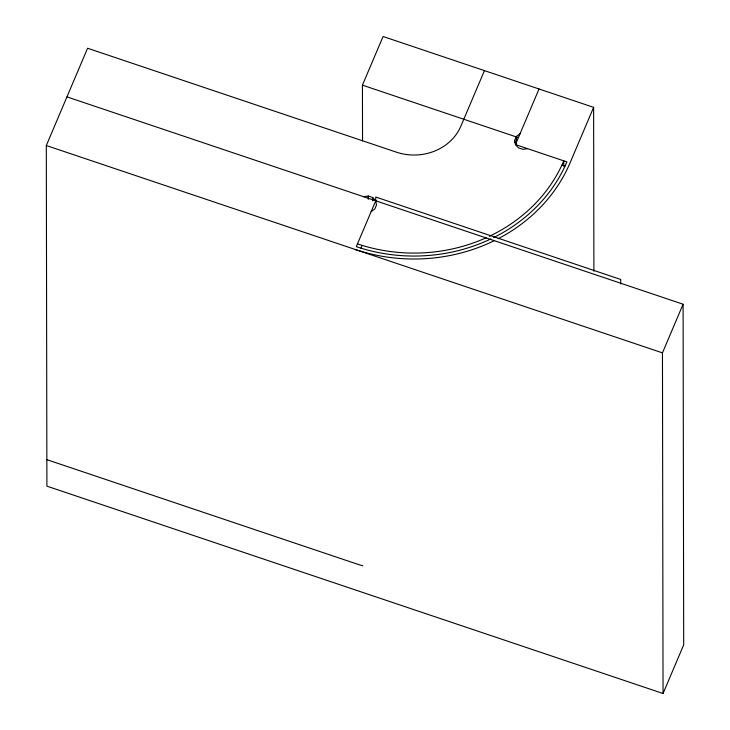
<?xml version="1.0" encoding="UTF-8"?>
<svg xmlns="http://www.w3.org/2000/svg" width="730" height="730" viewBox="0 0 730 730"><rect width="100%" height="100%" fill="white"/><g stroke="black" fill="none" stroke-linecap="round" stroke-linejoin="round"><path stroke-width="1.09" d="M66.95 96.88L683.097 304.227L683.691 644.855L663.05 693.5L46.902 486.153L46.309 145.525L87.582 48.244L396.381 152.159A50.023 44.567 -0.1 0 0 460.858 126.208L484.446 70.609M362.536 140.917L362.436 85.145L383.077 36.5L593.618 107.356L593.901 271.25M363.613 196.717L368.303 196.032L372.738 197.529L375.749 200.796L356.286 246.667L361.313 248.273A163.401 145.589 -0.1 0 0 490.879 238.938M360.994 248.173L362.171 245.389M514.686 142.606L514.677 140.397L516.356 136.446L520.034 133.763M539.032 88.987L515.444 144.576L518.455 147.843L522.89 149.34L527.58 148.655M593.618 107.356L570.03 162.945A166.732 148.564 -0.1 0 1 498.17 238.71M663.05 693.5L662.457 352.873L683.097 304.227M371.159 211.609L374.837 208.926L376.507 204.975L375.749 200.796M357.463 243.884L362.39 245.463A160.062 142.615 -0.1 0 0 486.527 237.606M362.436 85.145L518.391 137.623M561.945 164.989L565.066 166.038M46.309 145.525L662.457 352.873M46.857 459.663L355.656 563.578A166.732 148.564 -0.1 0 0 362.856 565.832M514.677 140.397L515.444 144.576L566.909 161.896L564.938 166.321A163.401 145.589 -0.1 0 1 493.699 237.569M620.71 284.007L620.71 279.453L375.74 197.018L375.749 201.562M563.806 166.367L563.788 160.846L561.863 165.181A160.062 142.615 -0.1 0 1 489.31 236.31M516.356 137.55L516.375 144.175M372.738 197.529L372.747 200.841M368.303 196.032L368.303 199.345M494.365 240.626A166.732 148.564 -0.1 0 1 355.108 249.441"/></g></svg>
